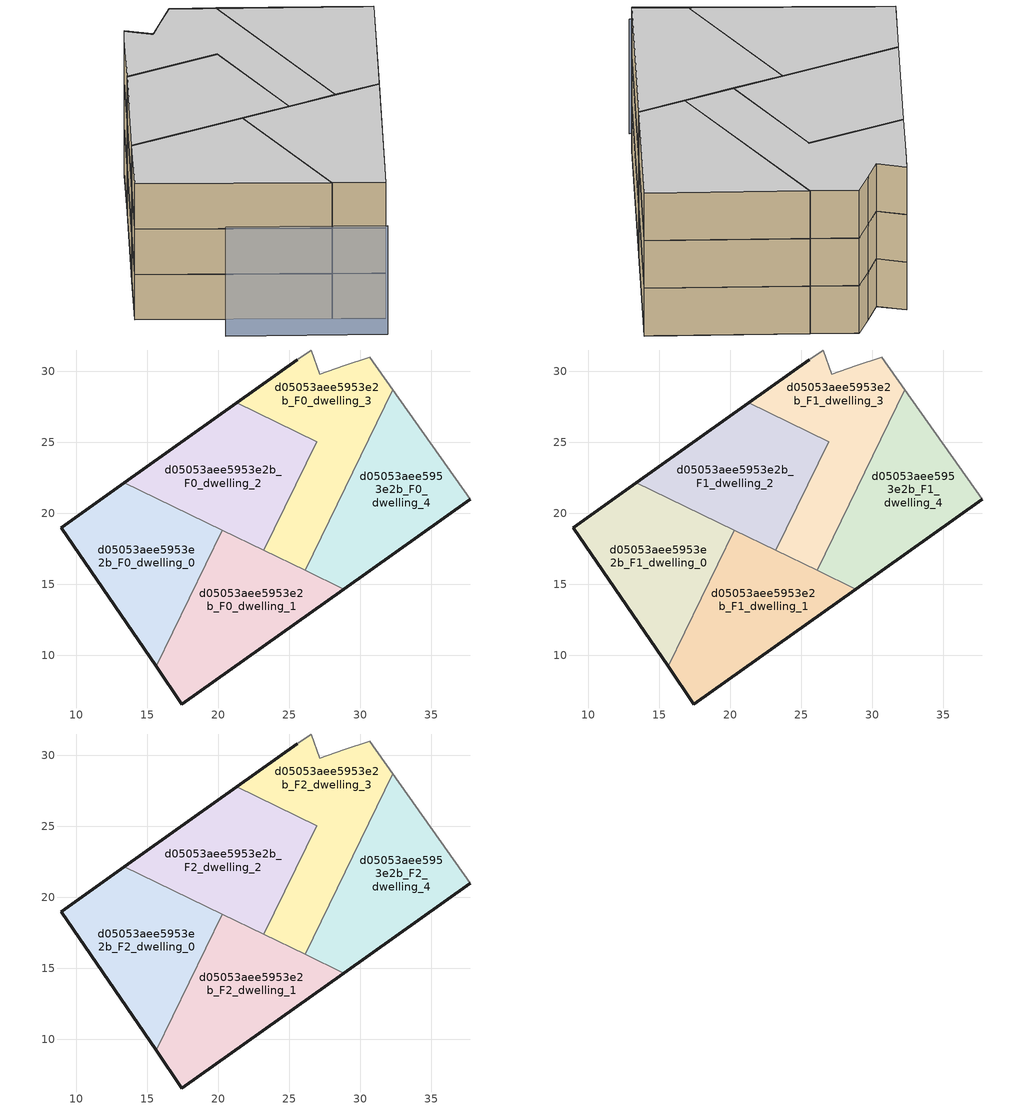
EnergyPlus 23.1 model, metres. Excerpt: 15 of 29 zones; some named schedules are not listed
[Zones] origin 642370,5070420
d05053aee5953e2b_F0_dwelling_0
 floor ground (EU_floor_Construction): 15.63,9.22 20.28,18.81 13.39,22.15 8.94,18.99 z0
 wall outside (EU_wall_Construction): 15.63,9.22 8.94,18.99 13.39,22.15 z0:3
 wall to d05053aee5953e2b_F0_dwelling_1 (EU_wall_Construction): 20.28,18.81 15.63,9.22 z0:3
 wall to d05053aee5953e2b_F0_dwelling_2 (EU_wall_Construction): 13.39,22.15 20.28,18.81 z0:3
d05053aee5953e2b_F0_dwelling_1
 floor ground (EU_floor_Construction): 28.84,14.66 20.28,18.81 15.63,9.22 17.45,6.58 z0
 wall outside (EU_wall_Construction): 28.84,14.66 17.45,6.58 15.63,9.22 z0:3
 wall to d05053aee5953e2b_F0_dwelling_3 (EU_wall_Construction): 23.22,17.39 26.12,15.98 z0:3
 wall to d05053aee5953e2b_F0_dwelling_4 (EU_wall_Construction): 26.12,15.98 28.84,14.66 z0:3
 wall to d05053aee5953e2b_F0_dwelling_2 (EU_wall_Construction): 20.28,18.81 23.22,17.39 z0:3
d05053aee5953e2b_F0_dwelling_2
 floor ground (EU_floor_Construction): 23.22,17.39 26.94,25.04 21.31,27.77 13.39,22.15 z0
 wall outside (EU_wall_Construction): 13.39,22.15 21.31,27.77 z0:3
 wall to d05053aee5953e2b_F0_dwelling_3 (EU_wall_Construction): 21.31,27.77 26.94,25.04 23.22,17.39 z0:3
d05053aee5953e2b_F0_dwelling_3
 floor ground (EU_floor_Construction): 26.12,15.98 32.29,28.7 30.66,30.99 28.86,30.39 27.16,29.79 26.56,31.49 25.56,30.79 21.31,27.77 26.94,25.04 23.22,17.39 z0
 wall outside (EU_wall_Construction): 21.31,27.77 25.56,30.79 z0:3
 wall adiabatic (EU_wall_Construction): 25.56,30.79 26.56,31.49 27.16,29.79 28.86,30.39 30.66,30.99 32.29,28.7 z0:3
 wall to d05053aee5953e2b_F0_dwelling_4 (EU_wall_Construction): 32.29,28.7 26.12,15.98 z0:3
d05053aee5953e2b_F0_dwelling_4
 floor ground (EU_floor_Construction): 37.76,20.98 32.29,28.7 26.12,15.98 28.84,14.66 z0
 wall outside (EU_wall_Construction): 37.76,20.98 28.84,14.66 z0:3
 wall adiabatic (EU_wall_Construction): 32.29,28.7 37.76,20.98 z0:3
d05053aee5953e2b_F1_dwelling_0
 floor to d05053aee5953e2b_F0_dwelling_0 (EU_floor_Construction): 15.63,9.22 20.28,18.81 13.39,22.15 8.94,18.99 z3
 wall outside (EU_wall_Construction): 15.63,9.22 8.94,18.99 13.39,22.15 z3:6
 wall to d05053aee5953e2b_F1_dwelling_1 (EU_wall_Construction): 20.28,18.81 15.63,9.22 z3:6
 wall to d05053aee5953e2b_F1_dwelling_2 (EU_wall_Construction): 13.39,22.15 20.28,18.81 z3:6
d05053aee5953e2b_F1_dwelling_1
 floor to d05053aee5953e2b_F0_dwelling_1 (EU_floor_Construction): 28.84,14.66 20.28,18.81 15.63,9.22 17.45,6.58 z3
 wall outside (EU_wall_Construction): 28.84,14.66 17.45,6.58 15.63,9.22 z3:6
 wall to d05053aee5953e2b_F1_dwelling_3 (EU_wall_Construction): 23.22,17.39 26.12,15.98 z3:6
 wall to d05053aee5953e2b_F1_dwelling_4 (EU_wall_Construction): 26.12,15.98 28.84,14.66 z3:6
 wall to d05053aee5953e2b_F1_dwelling_2 (EU_wall_Construction): 20.28,18.81 23.22,17.39 z3:6
d05053aee5953e2b_F1_dwelling_2
 floor to d05053aee5953e2b_F0_dwelling_2 (EU_floor_Construction): 23.22,17.39 26.94,25.04 21.31,27.77 13.39,22.15 z3
 wall outside (EU_wall_Construction): 13.39,22.15 21.31,27.77 z3:6
 wall to d05053aee5953e2b_F1_dwelling_3 (EU_wall_Construction): 21.31,27.77 26.94,25.04 23.22,17.39 z3:6
d05053aee5953e2b_F1_dwelling_3
 floor to d05053aee5953e2b_F0_dwelling_3 (EU_floor_Construction): 26.12,15.98 32.29,28.7 30.66,30.99 28.86,30.39 27.16,29.79 26.56,31.49 25.56,30.79 21.31,27.77 26.94,25.04 23.22,17.39 z3
 wall outside (EU_wall_Construction): 21.31,27.77 25.56,30.79 z3:6
 wall adiabatic (EU_wall_Construction): 25.56,30.79 26.56,31.49 27.16,29.79 28.86,30.39 30.66,30.99 32.29,28.7 z3:6
 wall to d05053aee5953e2b_F1_dwelling_4 (EU_wall_Construction): 32.29,28.7 26.12,15.98 z3:6
d05053aee5953e2b_F1_dwelling_4
 floor to d05053aee5953e2b_F0_dwelling_4 (EU_floor_Construction): 37.76,20.98 32.29,28.7 26.12,15.98 28.84,14.66 z3
 wall outside (EU_wall_Construction): 37.76,20.98 28.84,14.66 z3:6
 wall adiabatic (EU_wall_Construction): 32.29,28.7 37.76,20.98 z3:6
d05053aee5953e2b_F2_dwelling_0
 floor to d05053aee5953e2b_F1_dwelling_0 (EU_floor_Construction): 15.63,9.22 20.28,18.81 13.39,22.15 8.94,18.99 z6
 wall outside (EU_wall_Construction): 15.63,9.22 8.94,18.99 13.39,22.15 z6:9
 wall to d05053aee5953e2b_F2_dwelling_1 (EU_wall_Construction): 20.28,18.81 15.63,9.22 z6:9
 wall to d05053aee5953e2b_F2_dwelling_2 (EU_wall_Construction): 13.39,22.15 20.28,18.81 z6:9
 ceiling to d05053aee5953e2b_F3_dwelling_0 (EU_floor_Construction): 20.28,18.81 15.63,9.22 8.94,18.99 13.39,22.15 z9
d05053aee5953e2b_F2_dwelling_1
 floor to d05053aee5953e2b_F1_dwelling_1 (EU_floor_Construction): 28.84,14.66 20.28,18.81 15.63,9.22 17.45,6.58 z6
 wall outside (EU_wall_Construction): 28.84,14.66 17.45,6.58 15.63,9.22 z6:9
 wall to d05053aee5953e2b_F2_dwelling_3 (EU_wall_Construction): 23.22,17.39 26.12,15.98 z6:9
 wall to d05053aee5953e2b_F2_dwelling_4 (EU_wall_Construction): 26.12,15.98 28.84,14.66 z6:9
 wall to d05053aee5953e2b_F2_dwelling_2 (EU_wall_Construction): 20.28,18.81 23.22,17.39 z6:9
 ceiling to d05053aee5953e2b_F3_dwelling_1 (EU_floor_Construction): 28.84,14.66 17.45,6.58 15.63,9.22 20.28,18.81 z9
d05053aee5953e2b_F2_dwelling_2
 floor to d05053aee5953e2b_F1_dwelling_2 (EU_floor_Construction): 23.22,17.39 26.94,25.04 21.31,27.77 13.39,22.15 z6
 wall outside (EU_wall_Construction): 13.39,22.15 21.31,27.77 z6:9
 wall to d05053aee5953e2b_F2_dwelling_3 (EU_wall_Construction): 21.31,27.77 26.94,25.04 23.22,17.39 z6:9
 ceiling to d05053aee5953e2b_F3_dwelling_2 (EU_floor_Construction): 26.94,25.04 23.22,17.39 13.39,22.15 21.31,27.77 z9
d05053aee5953e2b_F2_dwelling_3
 floor to d05053aee5953e2b_F1_dwelling_3 (EU_floor_Construction): 26.12,15.98 32.29,28.7 30.66,30.99 28.86,30.39 27.16,29.79 26.56,31.49 25.56,30.79 21.31,27.77 26.94,25.04 23.22,17.39 z6
 wall outside (EU_wall_Construction): 21.31,27.77 25.56,30.79 z6:9
 wall adiabatic (EU_wall_Construction): 25.56,30.79 26.56,31.49 27.16,29.79 28.86,30.39 30.66,30.99 32.29,28.7 z6:9
 wall to d05053aee5953e2b_F2_dwelling_4 (EU_wall_Construction): 32.29,28.7 26.12,15.98 z6:9
 ceiling to d05053aee5953e2b_F3_dwelling_3 (EU_floor_Construction): 30.66,30.99 32.29,28.7 26.12,15.98 23.22,17.39 26.94,25.04 21.31,27.77 25.56,30.79 26.56,31.49 27.16,29.79 28.86,30.39 z9
d05053aee5953e2b_F2_dwelling_4
 floor to d05053aee5953e2b_F1_dwelling_4 (EU_floor_Construction): 37.76,20.98 32.29,28.7 26.12,15.98 28.84,14.66 z6
 wall outside (EU_wall_Construction): 37.76,20.98 28.84,14.66 z6:9
 wall adiabatic (EU_wall_Construction): 32.29,28.7 37.76,20.98 z6:9
 ceiling to d05053aee5953e2b_F3_dwelling_4 (EU_floor_Construction): 32.29,28.7 37.76,20.98 28.84,14.66 26.12,15.98 z9
shading: 10.09,13.2 15.67,5.24 z0:7.2
[Building]
EU S2 Campaign: North Axis=0; Terrain=City; Solar Distribution=FullExterior
[Site:Location]
Lyon-Bron: Latitude=45.75; Longitude=5; Time Zone=1; Elevation=198
[SizingPeriod:WeatherFileDays]
AnnualSizingPeriod: Begin Month=1; Begin Day of Month=1; End Month=12; End Day of Month=31; Day of Week for Start Day=Monday; Use Weather File Daylight Saving Period=No; Use Weather File Rain and Snow Indicators=No
[MATERIAL]
EU_InternalMass_Material: Roughness=MediumRough; Thickness=0.1; Conductivity=1; Density=1800; Specific Heat=900; Thermal Absorptance=0.9; Solar Absorptance=0.7; Visible Absorptance=0.7
[MATERIAL:NOMASS] Roughness=MediumRough; Thermal Absorptance=0.9; Solar Absorptance=0.7; Visible Absorptance=0.7
Name | Thermal Resistance
EU_wall_NoMass | 0.776494
EU_floor_NoMass | 0.421597
[CONSTRUCTION]
EU_wall_Construction: EU_wall_NoMass
EU_floor_Construction: EU_floor_NoMass
EU_InternalMass_Construction: EU_InternalMass_Material
[ZONE] Type=1; Multiplier=1; Ceiling Height=autocalculate; Floor Area=autocalculate; Part of Total Floor Area=Yes
Name | Volume
d05053aee5953e2b_F0_dwelling_0; d05053aee5953e2b_F1_dwelling_0; d05053aee5953e2b_F2_dwelling_0 | 219.287
d05053aee5953e2b_F0_dwelling_1; d05053aee5953e2b_F1_dwelling_1; d05053aee5953e2b_F2_dwelling_1 | 219.286
d05053aee5953e2b_F0_dwelling_2; d05053aee5953e2b_F1_dwelling_2; d05053aee5953e2b_F2_dwelling_2 | 219.289
d05053aee5953e2b_F0_dwelling_3; d05053aee5953e2b_F1_dwelling_3; d05053aee5953e2b_F2_dwelling_3 | 219.28
d05053aee5953e2b_F0_dwelling_4; d05053aee5953e2b_F1_dwelling_4; d05053aee5953e2b_F2_dwelling_4 | 219.279
[INTERNALMASS] Construction=EU_InternalMass_Construction
Name | Zone or ZoneList | Surface Area
d05053aee5953e2b_F0_dwelling_0_EU_InternalMass | d05053aee5953e2b_F0_dwelling_0 | 73.0948
d05053aee5953e2b_F0_dwelling_1_EU_InternalMass | d05053aee5953e2b_F0_dwelling_1 | 73.0965
d05053aee5953e2b_F0_dwelling_2_EU_InternalMass | d05053aee5953e2b_F0_dwelling_2 | 73.0976
d05053aee5953e2b_F0_dwelling_3_EU_InternalMass | d05053aee5953e2b_F0_dwelling_3 | 73.0937
d05053aee5953e2b_F0_dwelling_4_EU_InternalMass | d05053aee5953e2b_F0_dwelling_4 | 73.092
d05053aee5953e2b_F1_dwelling_0_EU_InternalMass | d05053aee5953e2b_F1_dwelling_0 | 73.0948
d05053aee5953e2b_F1_dwelling_1_EU_InternalMass | d05053aee5953e2b_F1_dwelling_1 | 73.0965
d05053aee5953e2b_F1_dwelling_2_EU_InternalMass | d05053aee5953e2b_F1_dwelling_2 | 73.0976
d05053aee5953e2b_F1_dwelling_3_EU_InternalMass | d05053aee5953e2b_F1_dwelling_3 | 73.0937
d05053aee5953e2b_F1_dwelling_4_EU_InternalMass | d05053aee5953e2b_F1_dwelling_4 | 73.092
d05053aee5953e2b_F2_dwelling_0_EU_InternalMass | d05053aee5953e2b_F2_dwelling_0 | 73.0948
d05053aee5953e2b_F2_dwelling_1_EU_InternalMass | d05053aee5953e2b_F2_dwelling_1 | 73.0965
d05053aee5953e2b_F2_dwelling_2_EU_InternalMass | d05053aee5953e2b_F2_dwelling_2 | 73.0976
d05053aee5953e2b_F2_dwelling_3_EU_InternalMass | d05053aee5953e2b_F2_dwelling_3 | 73.0937
d05053aee5953e2b_F2_dwelling_4_EU_InternalMass | d05053aee5953e2b_F2_dwelling_4 | 73.092
[OTHEREQUIPMENT] Fuel Type=Electricity; Design Level Calculation Method=Watts/Area; Power per Zone Floor Area=1; Fraction Latent=0; Fraction Radiant=0; Fraction Lost=0; Carbon Dioxide Generation Rate=0; EndUse Subcategory=EU_Step8_InternalGains
Name | Zone or ZoneList or Space or SpaceList | Schedule
EU_Step8_InternalGain_d05053aee5953e2b_F0_dwelling_0_f000 | d05053aee5953e2b_F0_dwelling_0 | EU_Step8_GainSchedule_d05053aee5953e2b_F0_dwelling_0_f000
EU_Step8_InternalGain_d05053aee5953e2b_F0_dwelling_1_f000 | d05053aee5953e2b_F0_dwelling_1 | EU_Step8_GainSchedule_d05053aee5953e2b_F0_dwelling_1_f000
EU_Step8_InternalGain_d05053aee5953e2b_F0_dwelling_2_f000 | d05053aee5953e2b_F0_dwelling_2 | EU_Step8_GainSchedule_d05053aee5953e2b_F0_dwelling_2_f000
EU_Step8_InternalGain_d05053aee5953e2b_F0_dwelling_3_f000 | d05053aee5953e2b_F0_dwelling_3 | EU_Step8_GainSchedule_d05053aee5953e2b_F0_dwelling_3_f000
EU_Step8_InternalGain_d05053aee5953e2b_F0_dwelling_4_f000 | d05053aee5953e2b_F0_dwelling_4 | EU_Step8_GainSchedule_d05053aee5953e2b_F0_dwelling_4_f000
EU_Step8_InternalGain_d05053aee5953e2b_F1_dwelling_0_f000 | d05053aee5953e2b_F1_dwelling_0 | EU_Step8_GainSchedule_d05053aee5953e2b_F1_dwelling_0_f000
EU_Step8_InternalGain_d05053aee5953e2b_F1_dwelling_1_f000 | d05053aee5953e2b_F1_dwelling_1 | EU_Step8_GainSchedule_d05053aee5953e2b_F1_dwelling_1_f000
EU_Step8_InternalGain_d05053aee5953e2b_F1_dwelling_2_f000 | d05053aee5953e2b_F1_dwelling_2 | EU_Step8_GainSchedule_d05053aee5953e2b_F1_dwelling_2_f000
EU_Step8_InternalGain_d05053aee5953e2b_F1_dwelling_3_f000 | d05053aee5953e2b_F1_dwelling_3 | EU_Step8_GainSchedule_d05053aee5953e2b_F1_dwelling_3_f000
EU_Step8_InternalGain_d05053aee5953e2b_F1_dwelling_4_f000 | d05053aee5953e2b_F1_dwelling_4 | EU_Step8_GainSchedule_d05053aee5953e2b_F1_dwelling_4_f000
EU_Step8_InternalGain_d05053aee5953e2b_F2_dwelling_0_f000 | d05053aee5953e2b_F2_dwelling_0 | EU_Step8_GainSchedule_d05053aee5953e2b_F2_dwelling_0_f000
EU_Step8_InternalGain_d05053aee5953e2b_F2_dwelling_1_f000 | d05053aee5953e2b_F2_dwelling_1 | EU_Step8_GainSchedule_d05053aee5953e2b_F2_dwelling_1_f000
EU_Step8_InternalGain_d05053aee5953e2b_F2_dwelling_2_f000 | d05053aee5953e2b_F2_dwelling_2 | EU_Step8_GainSchedule_d05053aee5953e2b_F2_dwelling_2_f000
EU_Step8_InternalGain_d05053aee5953e2b_F2_dwelling_3_f000 | d05053aee5953e2b_F2_dwelling_3 | EU_Step8_GainSchedule_d05053aee5953e2b_F2_dwelling_3_f000
EU_Step8_InternalGain_d05053aee5953e2b_F2_dwelling_4_f000 | d05053aee5953e2b_F2_dwelling_4 | EU_Step8_GainSchedule_d05053aee5953e2b_F2_dwelling_4_f000
[ZONEVENTILATION:DESIGNFLOWRATE] Schedule=EU_AlwaysOn; Design Flow Rate Calculation Method=AirChanges/Hour; Air Changes per Hour=0.693814; Ventilation Type=Natural; Fan Pressure Rise=0; Fan Total Efficiency=1; Constant Term Coefficient=1; Temperature Term Coefficient=0; Velocity Term Coefficient=0; Velocity Squared Term Coefficient=0; Minimum Indoor Temperature=-100; Maximum Indoor Temperature=100; Delta Temperature=-100; Minimum Outdoor Temperature=-100; Maximum Outdoor Temperature=100; Maximum Wind Speed=40
Name | Zone or ZoneList or Space or SpaceList
EU_ConstantAir_d05053aee5953e2b_F0_dwelling_0 | d05053aee5953e2b_F0_dwelling_0
EU_ConstantAir_d05053aee5953e2b_F0_dwelling_1 | d05053aee5953e2b_F0_dwelling_1
EU_ConstantAir_d05053aee5953e2b_F0_dwelling_2 | d05053aee5953e2b_F0_dwelling_2
EU_ConstantAir_d05053aee5953e2b_F0_dwelling_3 | d05053aee5953e2b_F0_dwelling_3
EU_ConstantAir_d05053aee5953e2b_F0_dwelling_4 | d05053aee5953e2b_F0_dwelling_4
EU_ConstantAir_d05053aee5953e2b_F1_dwelling_0 | d05053aee5953e2b_F1_dwelling_0
EU_ConstantAir_d05053aee5953e2b_F1_dwelling_1 | d05053aee5953e2b_F1_dwelling_1
EU_ConstantAir_d05053aee5953e2b_F1_dwelling_2 | d05053aee5953e2b_F1_dwelling_2
EU_ConstantAir_d05053aee5953e2b_F1_dwelling_3 | d05053aee5953e2b_F1_dwelling_3
EU_ConstantAir_d05053aee5953e2b_F1_dwelling_4 | d05053aee5953e2b_F1_dwelling_4
EU_ConstantAir_d05053aee5953e2b_F2_dwelling_0 | d05053aee5953e2b_F2_dwelling_0
EU_ConstantAir_d05053aee5953e2b_F2_dwelling_1 | d05053aee5953e2b_F2_dwelling_1
EU_ConstantAir_d05053aee5953e2b_F2_dwelling_2 | d05053aee5953e2b_F2_dwelling_2
EU_ConstantAir_d05053aee5953e2b_F2_dwelling_3 | d05053aee5953e2b_F2_dwelling_3
EU_ConstantAir_d05053aee5953e2b_F2_dwelling_4 | d05053aee5953e2b_F2_dwelling_4
[HVACTEMPLATE:THERMOSTAT] Constant Heating Setpoint=20; Constant Cooling Setpoint=50
EU_HeatOnly_d05053aee5953e2b_F0_dwelling_0; EU_HeatOnly_d05053aee5953e2b_F0_dwelling_1; EU_HeatOnly_d05053aee5953e2b_F0_dwelling_2; EU_HeatOnly_d05053aee5953e2b_F0_dwelling_3; EU_HeatOnly_d05053aee5953e2b_F0_dwelling_4; EU_HeatOnly_d05053aee5953e2b_F1_dwelling_0; EU_HeatOnly_d05053aee5953e2b_F1_dwelling_1; EU_HeatOnly_d05053aee5953e2b_F1_dwelling_2; EU_HeatOnly_d05053aee5953e2b_F1_dwelling_3; EU_HeatOnly_d05053aee5953e2b_F1_dwelling_4; EU_HeatOnly_d05053aee5953e2b_F2_dwelling_0; EU_HeatOnly_d05053aee5953e2b_F2_dwelling_1; EU_HeatOnly_d05053aee5953e2b_F2_dwelling_2; EU_HeatOnly_d05053aee5953e2b_F2_dwelling_3; EU_HeatOnly_d05053aee5953e2b_F2_dwelling_4; EU_HeatOnly_d05053aee5953e2b_F3_dwelling_0; EU_HeatOnly_d05053aee5953e2b_F3_dwelling_1; EU_HeatOnly_d05053aee5953e2b_F3_dwelling_2; EU_HeatOnly_d05053aee5953e2b_F3_dwelling_3; EU_HeatOnly_d05053aee5953e2b_F3_dwelling_4; EU_HeatOnly_d05053aee5953e2b_F4_dwelling_0; EU_HeatOnly_d05053aee5953e2b_F4_dwelling_1; EU_HeatOnly_d05053aee5953e2b_F4_dwelling_2; EU_HeatOnly_d05053aee5953e2b_F4_dwelling_3; EU_HeatOnly_d05053aee5953e2b_F4_dwelling_4; EU_HeatOnly_d05053aee5953e2b_F5_dwelling_0; EU_HeatOnly_d05053aee5953e2b_F5_dwelling_1; EU_HeatOnly_d05053aee5953e2b_F5_dwelling_2; EU_HeatOnly_d05053aee5953e2b_F5_dwelling_3
[HVACTEMPLATE:ZONE:IDEALLOADSAIRSYSTEM] System Availability Schedule=EU_AlwaysOn; Maximum Heating Supply Air Temperature=50; Minimum Cooling Supply Air Temperature=13; Maximum Heating Supply Air Humidity Ratio=0.0156; Minimum Cooling Supply Air Humidity Ratio=0.0077; Heating Limit=NoLimit; Cooling Limit=NoLimit; Heating Availability Schedule=EU_AlwaysOn; Cooling Availability Schedule=EU_CoolingOff; Dehumidification Control Type=ConstantSensibleHeatRatio; Cooling Sensible Heat Ratio=0.7; Dehumidification Setpoint=60; Humidification Control Type=None; Humidification Setpoint=30; Outdoor Air Method=None; Outdoor Air Flow Rate per Person=0.00944; Outdoor Air Flow Rate per Zone Floor Area=0; Outdoor Air Flow Rate per Zone=0; Demand Controlled Ventilation Type=None; Outdoor Air Economizer Type=NoEconomizer; Heat Recovery Type=None; Sensible Heat Recovery Effectiveness=0.7; Latent Heat Recovery Effectiveness=0.65
Name | Template Thermostat
d05053aee5953e2b_F0_dwelling_0 | EU_HeatOnly_d05053aee5953e2b_F0_dwelling_0
d05053aee5953e2b_F0_dwelling_1 | EU_HeatOnly_d05053aee5953e2b_F0_dwelling_1
d05053aee5953e2b_F0_dwelling_2 | EU_HeatOnly_d05053aee5953e2b_F0_dwelling_2
d05053aee5953e2b_F0_dwelling_3 | EU_HeatOnly_d05053aee5953e2b_F0_dwelling_3
d05053aee5953e2b_F0_dwelling_4 | EU_HeatOnly_d05053aee5953e2b_F0_dwelling_4
d05053aee5953e2b_F1_dwelling_0 | EU_HeatOnly_d05053aee5953e2b_F1_dwelling_0
d05053aee5953e2b_F1_dwelling_1 | EU_HeatOnly_d05053aee5953e2b_F1_dwelling_1
d05053aee5953e2b_F1_dwelling_2 | EU_HeatOnly_d05053aee5953e2b_F1_dwelling_2
d05053aee5953e2b_F1_dwelling_3 | EU_HeatOnly_d05053aee5953e2b_F1_dwelling_3
d05053aee5953e2b_F1_dwelling_4 | EU_HeatOnly_d05053aee5953e2b_F1_dwelling_4
d05053aee5953e2b_F2_dwelling_0 | EU_HeatOnly_d05053aee5953e2b_F2_dwelling_0
d05053aee5953e2b_F2_dwelling_1 | EU_HeatOnly_d05053aee5953e2b_F2_dwelling_1
d05053aee5953e2b_F2_dwelling_2 | EU_HeatOnly_d05053aee5953e2b_F2_dwelling_2
d05053aee5953e2b_F2_dwelling_3 | EU_HeatOnly_d05053aee5953e2b_F2_dwelling_3
d05053aee5953e2b_F2_dwelling_4 | EU_HeatOnly_d05053aee5953e2b_F2_dwelling_4
[SIZING:ZONE]
d05053aee5953e2b_F0_dwelling_0: Zone Cooling Design Supply Air Temperature Input Method=SupplyAirTemperature; Zone Cooling Design Supply Air Temperature=13; Zone Heating Design Supply Air Temperature Input Method=SupplyAirTemperature; Zone Heating Design Supply Air Temperature=50; Zone Cooling Design Supply Air Humidity Ratio=0.008; Zone Heating Design Supply Air Humidity Ratio=0.008; Cooling Design Air Flow Method=DesignDay; Cooling Design Air Flow Rate=0; Cooling Minimum Air Flow per Zone Floor Area=0.000762; Cooling Minimum Air Flow=0; Cooling Minimum Air Flow Fraction=0.2; Heating Design Air Flow Method=DesignDay; Heating Design Air Flow Rate=0; Heating Maximum Air Flow per Zone Floor Area=0.002032; Heating Maximum Air Flow=0.141576; Heating Maximum Air Flow Fraction=0.3; Account for Dedicated Outdoor Air System=No; Dedicated Outdoor Air System Control Strategy=NeutralSupplyAir; Dedicated Outdoor Air Low Setpoint Temperature for Design=autosize; Dedicated Outdoor Air High Setpoint Temperature for Design=autosize; Zone Load Sizing Method=Sensible Load Only No Latent Load; Zone Latent Cooling Design Supply Air Humidity Ratio Input Method=HumidityRatioDifference; Zone Cooling Design Supply Air Humidity Ratio Difference=0.005; Zone Latent Heating Design Supply Air Humidity Ratio Input Method=HumidityRatioDifference; Zone Humidification Design Supply Air Humidity Ratio Difference=0.005
